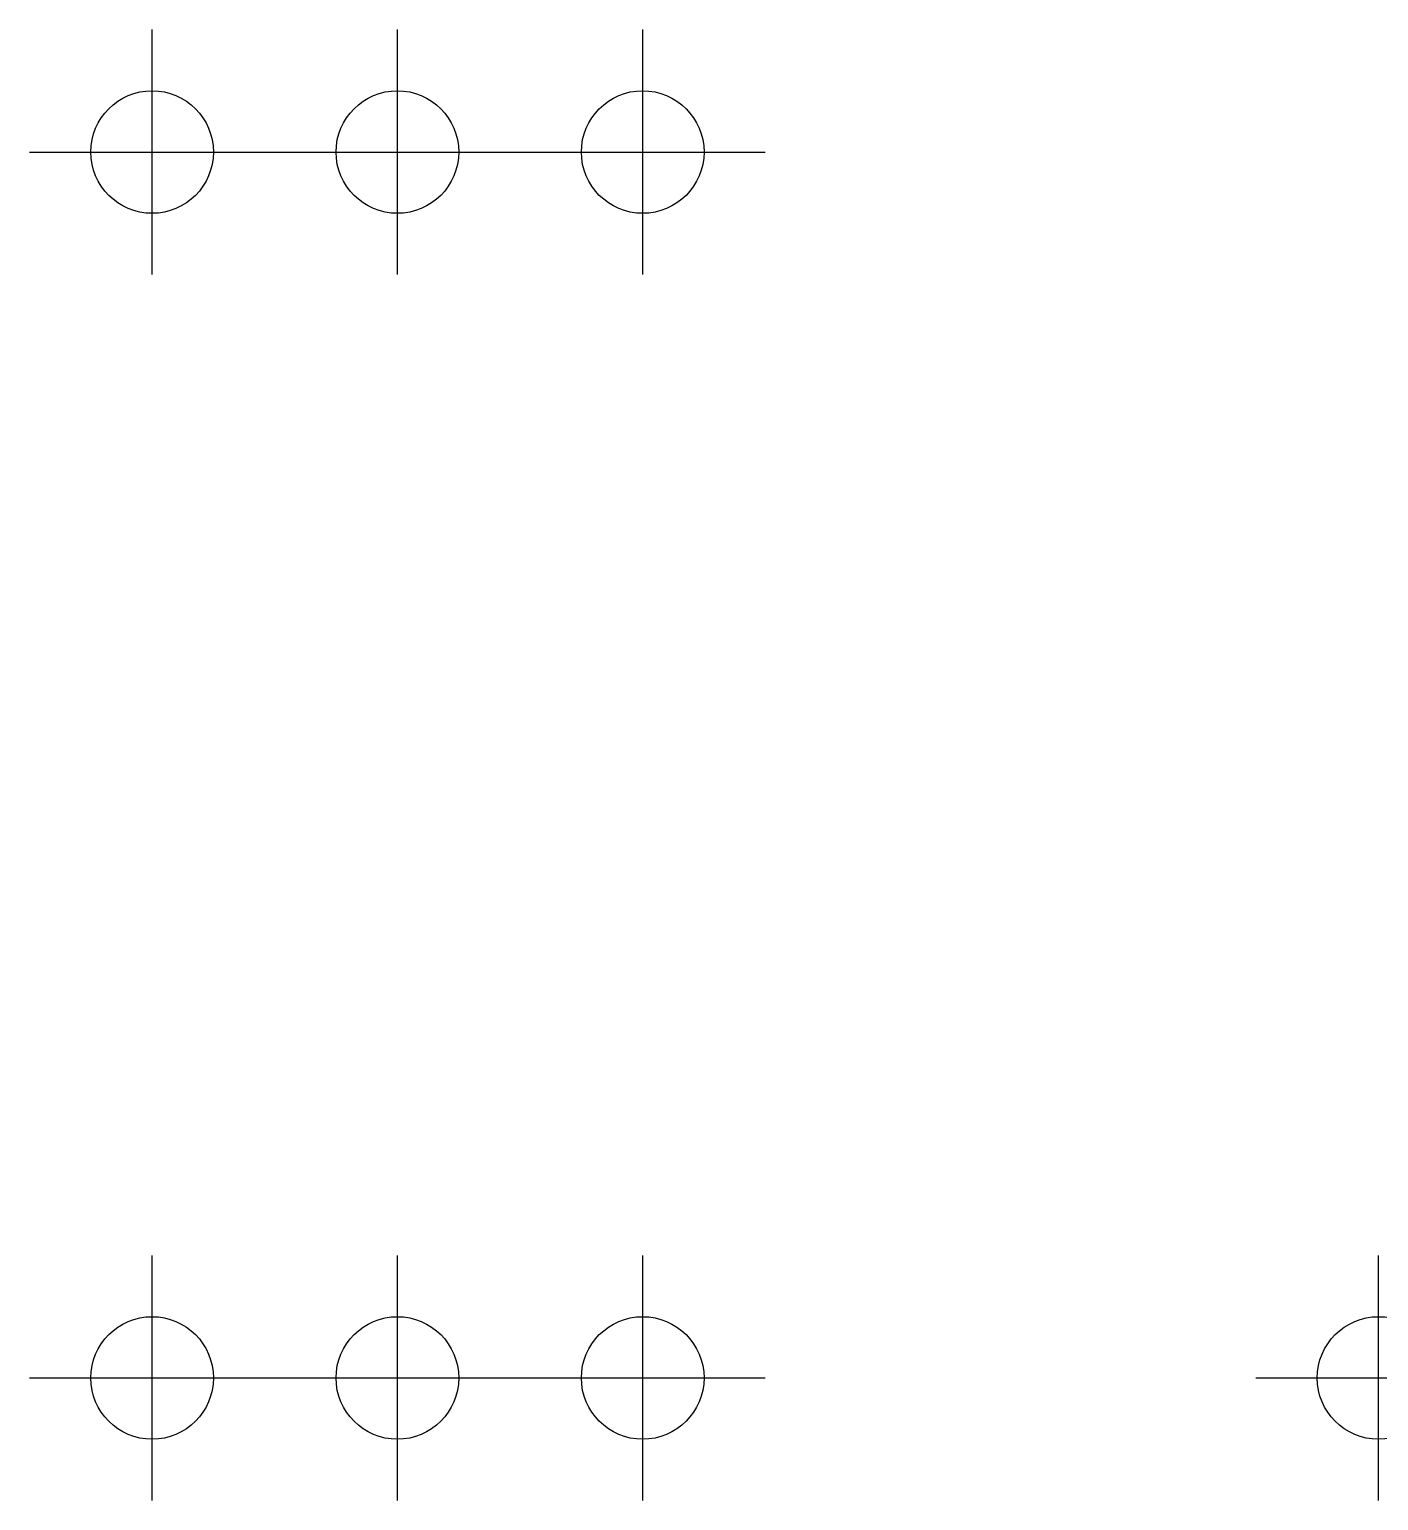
# Model space of a CAD drawing. Header units: metres. Extents: x 1000008 to 1000030, y 499998 to 500022.
import ezdxf

# ---------------------------------------------------------------- set-up
doc = ezdxf.new("R2010")
doc.units = ezdxf.units.M
doc.header["$PDMODE"] = 34
doc.header["$PDSIZE"] = 2
doc.layers.add('MARKS', color=3, linetype='Continuous')

# ---------------------------------------------------------------- blocks, each defined once
blk = doc.blocks.new('PT')
blk.add_point((0, 0))
at = {"color": 0}
blk.add_point((4, 0), dxfattribs=at)
at = {"color": 5}
blk.add_point((8, 0), dxfattribs=at)

msp = doc.modelspace()

# ---------------------------------------------------------------- linework, layer by layer
at = {"color": 1}
msp.add_point((1000030, 500000), dxfattribs=at)

# ---------------------------------------------------------------- block references
at = {"layer": 'MARKS', "color": 1}
for p in [(1000010, 500020), (1000010, 500000)]:
    msp.add_blockref('PT', p, dxfattribs=at)

doc.saveas('drawing.dxf')
